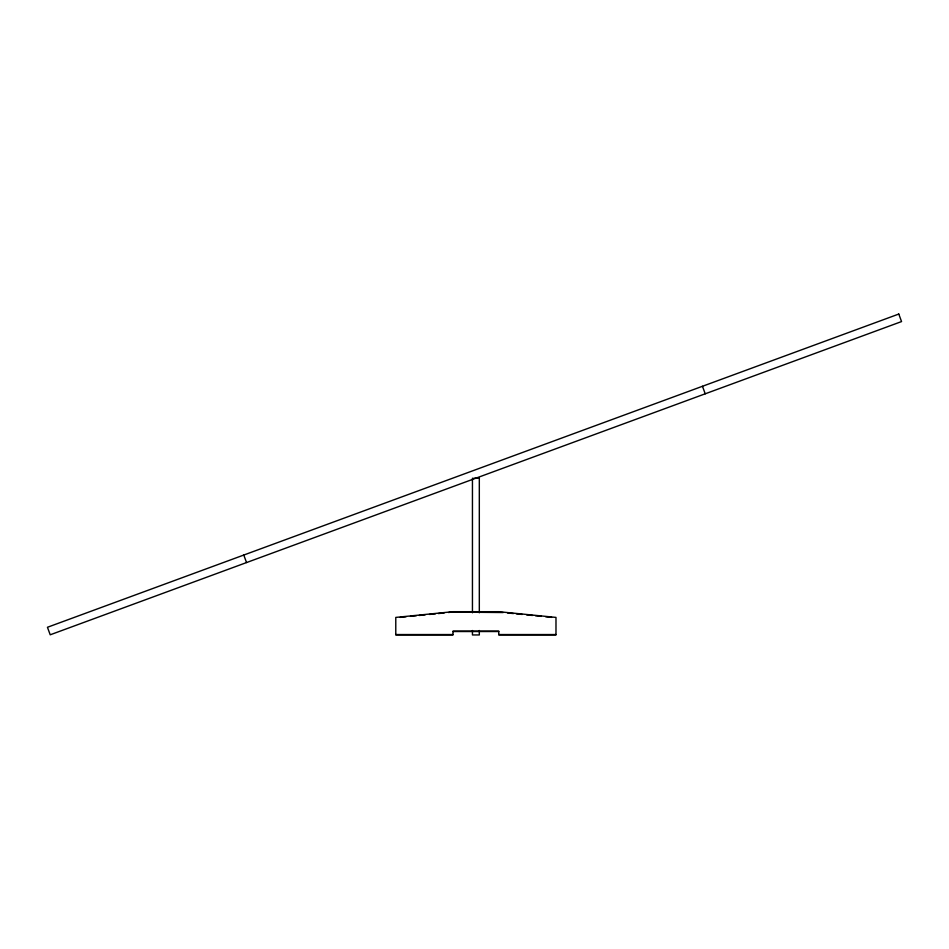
<?xml version="1.0" encoding="UTF-8"?>
<svg xmlns="http://www.w3.org/2000/svg" width="949" height="949" viewBox="0 0 949 949"><rect width="100%" height="100%" fill="white"/><g stroke="black" fill="none" stroke-linecap="round" stroke-linejoin="round"><path stroke-width="1.42" d="M452.993 611.69L395.78 617.408L395.78 634.952L452.993 634.952L452.993 631.121L498.771 631.121L498.771 634.952L555.984 634.952L555.984 617.408L498.771 611.69L452.993 611.69L448.592 612.532M400.181 617.372L406.053 616.791M410.454 616.352L416.314 615.759M419.256 615.462L425.116 614.881M429.517 614.442L435.389 613.861M438.319 613.564L444.191 612.971M473.824 478.177L479.316 478.177L479.316 612.769M452.993 612.093L503.172 612.532M452.993 631.524L498.771 631.524M395.78 634.549L452.993 634.549M498.771 634.549L555.984 634.549M507.573 612.971L513.445 613.564M516.375 613.861L522.247 614.442M526.648 614.881L532.519 615.462M535.45 615.759L541.321 616.352M545.722 616.791L551.583 617.372M702.462 386.279L705.226 393.799M243.774 555.046L246.538 562.555M479.316 630.516L479.316 634.952L472.448 634.952L472.448 630.516M472.448 478.177L472.448 612.769M898.786 314.048L47.45 627.277L50.214 634.798L901.55 321.569L898.786 314.048"/></g></svg>
